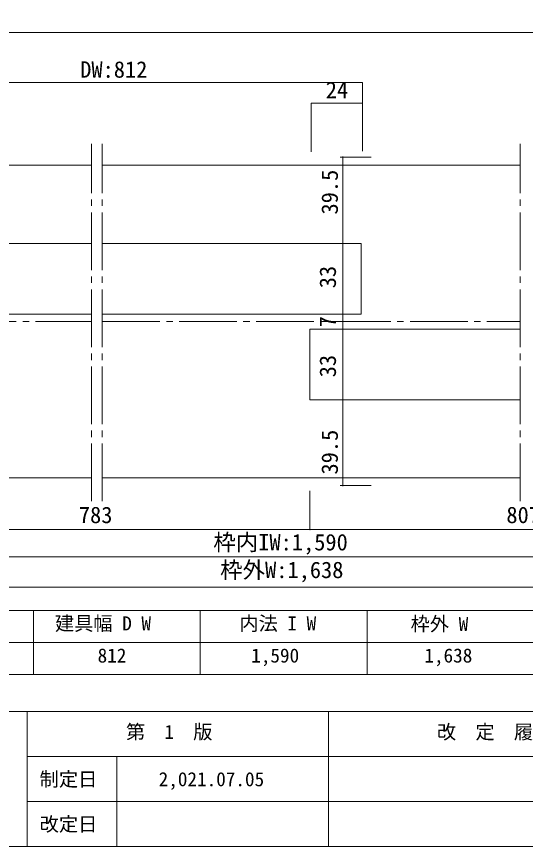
# Model space of a CAD drawing. Units: millimetres on the paper, enlarged 10 times, with parts at other scales. Extents: x -1985 to 2015, y -1370 to 1400.
# Drawn here: x -1192 to -398, y -1370 to -78 of the extents above; entities that cross this region are included whole.
import ezdxf
from ezdxf.enums import TextEntityAlignment as Align

# ---------------------------------------------------------------- set-up
doc = ezdxf.new("R2010")
doc.units = ezdxf.units.MM
doc.header["$LTSCALE"] = 10
doc.linetypes.add('CHAIN2', pattern=[12, 9, -1, 1, -1])
for name, color, linetype, lineweight in [('1-1_0', 7, 'Continuous', 20), ('2-0_18', 4, 'Continuous', 9), ('2-1', 7, 'Continuous', 20)]:
    doc.layers.add(name, color=color, linetype=linetype, lineweight=lineweight)
doc.styles.add('ＭＳ ゴシック', font='')
doc.styles.get('ＭＳ ゴシック').set_extended_font_data('MS Gothic')

msp = doc.modelspace()

# ---------------------------------------------------------------- linework, layer by layer
at = {"layer": '1-1_0'}
for p, q in [((395, -102.5), (-1935, -102.5)), ((395, -102.5), (-1935, -102.5)), ((395, -102.5), (-1935, -102.5)), ((395, -102.5), (-1935, -102.5)), ((395, -1002.5), (-1935, -1002.5)), ((395, -1002.5), (-1935, -1002.5)), ((-1165, -1002.5), (-1165, -1102.5)), ((-905, -1002.5), (-905, -1102.5)), ((-645, -1002.5), (-645, -1102.5)), ((395, -1052.5), (-1935, -1052.5)), ((395, -1102.5), (-1935, -1102.5)), ((2015, -1160), (-1985, -1160)), ((-1175, -1160), (-1175, -1370)), ((-705, -1160), (-705, -1370)), ((2015, -1230), (-1175, -1230)), ((-1035, -1230), (-1035, -1370)), ((75, -1300), (-1175, -1300))]:
    msp.add_line(p, q, dxfattribs=at)
msp.add_lwpolyline([(-1985, -1370), (2015, -1370), (2015, 1400), (-1985, 1400)], close=True, dxfattribs=at)
msp.add_lwpolyline([(395, -1002.5), (-1935, -1002.5), (-1935, -1102.5)], dxfattribs=at)
at = {"layer": '2-0_18', "linetype": 'CHAIN2'}
for p, q in [((-1521.93, -552.51), (-1074.66, -552.51)), ((-1057.99, -552.5), (-406.4, -552.5))]:
    msp.add_line(p, q, dxfattribs=at)
at = {"layer": '2-1', "color": 4, "lineweight": 9}
for p, q in [((-1408.58, -180.4), (-652.27, -180.4)), ((-652.27, -180.4), (-652.27, -287.19)), ((-638.74, -296.46), (-686.98, -296.46)), ((-682.81, -430.83), (-682.81, -295.81)), ((-682.81, -430.83), (-682.81, -674.17)), ((-638.74, -674.17), (-686.98, -674.17)), ((-638.74, -674.17), (-686.98, -674.17)), ((-682.81, -808.48), (-682.81, -674.17)), ((-638.74, -807.92), (-686.98, -807.92)), ((-734.35, -816.31), (-734.35, -876.26)), ((-734.35, -876.26), (-1393.99, -876.26)), ((-734.35, -876.26), (-654.35, -876.26)), ((-654.35, -876.26), (-140.75, -876.26)), ((-1393.99, -918.95), (-140.75, -918.95)), ((-1473.99, -966.15), (-60.75, -966.15))]:
    msp.add_line(p, q, dxfattribs=at)
at = {"layer": '2-1', "linetype": 'CHAIN2'}
for p, q in [((-1074.66, -832.41), (-1074.66, -275.63)), ((-1057.99, -832.41), (-1057.99, -275.63)), ((-406.4, -832.41), (-406.4, -275.63))]:
    msp.add_line(p, q, dxfattribs=at)
at = {"layer": '2-1'}
for p, q in [((-1393.99, -309.17), (-1074.66, -309.17)), ((-1057.99, -309.17), (-406.4, -309.17)), ((-406.4, -309.17), (-460.08, -309.17)), ((-1410.66, -430.83), (-1074.66, -430.83)), ((-1057.99, -430.83), (-654.35, -430.83)), ((-654.35, -540.83), (-654.35, -430.83)), ((-1410.66, -540.83), (-1074.66, -540.83)), ((-1057.99, -540.83), (-654.35, -540.83)), ((-406.4, -564.17), (-734.35, -564.17)), ((-734.35, -564.17), (-734.35, -674.17)), ((-406.4, -564.17), (-717.69, -564.17)), ((-406.4, -674.17), (-734.35, -674.17)), ((-406.4, -674.17), (-717.69, -674.17)), ((-1074.66, -795.83), (-1393.99, -795.8)), ((-406.4, -795.83), (-1057.99, -795.83)), ((-406.4, -795.83), (-1057.99, -795.83))]:
    msp.add_line(p, q, dxfattribs=at)
at = {"layer": '2-1', "color": 4, "lineweight": 9}
msp.add_lwpolyline([(-732.27, -287.94), (-732.27, -212.38), (-652.27, -212.38)], dxfattribs=at)
for centre, start, end in [((-682.81, -296.3), 90, 270), ((-682.81, -296.3), 90, 270), ((-682.81, -296.3), 270, 90), ((-682.81, -296.3), 270, 90), ((-682.81, -430.83), 90, 270), ((-682.81, -430.83), 90, 270), ((-682.81, -430.83), 270, 90), ((-682.81, -430.83), 270, 90), ((-682.81, -540.83), 0, 180), ((-682.81, -540.83), 0, 180), ((-682.81, -540.83), 180, 0), ((-682.81, -540.83), 180, 0), ((-682.81, -564.17), 0, 180), ((-682.81, -564.17), 0, 180), ((-682.81, -564.17), 180, 0), ((-682.81, -564.17), 180, 0), ((-682.81, -674.17), 90, 270), ((-682.81, -674.17), 90, 270), ((-682.81, -674.17), 270, 90), ((-682.81, -674.17), 270, 90), ((-682.81, -807.99), 90, 270), ((-682.81, -807.99), 90, 270), ((-682.81, -807.99), 270, 90), ((-682.81, -807.99), 270, 90), ((-734.35, -876.26), 0, 180), ((-734.35, -876.26), 0, 180), ((-734.35, -876.26), 180, 0), ((-734.35, -876.26), 180, 0)]:
    msp.add_arc(centre, 0.521, start, end, dxfattribs=at)

# ---------------------------------------------------------------- texts
at = {"layer": '1-1_0', "style": 'ＭＳ ゴシック'}
for s, p in [('建具幅 D W', (-1131.7, -1040.24)), ('内法 I W', (-844.13, -1040.24)), ('枠外 W', (-577.08, -1041.02)), ('812', (-1065.17, -1090.25)), ('1,590', (-825.67, -1090.25)), ('1,638', (-555.67, -1090.25)), ('第\u30001\u3000版', (-1020.97, -1209.21)), ('改\u3000定\u3000履\u3000歴 / History', (-536.02, -1209.21)), ('制定日', (-1155.61, -1282.92)), ('2,021.07.05', (-970, -1282.92)), ('改定日', (-1155.61, -1352.92))]:
    msp.add_text(s, height=21.99, dxfattribs=at).set_placement(p, align=Align.BOTTOM_LEFT)
at = {"layer": '2-1', "style": 'ＭＳ ゴシック'}
for s, p in [('DW:812', (-1092.31, -180.4)), ('24', (-709.42, -212.34)), ('783', (-1094.4, -874.18)), ('807', (-427.77, -874.18)), ('枠内IW:1,590', (-884.71, -916.66)), ('枠外W:1,638', (-874.04, -959.77))]:
    msp.add_text(s, height=25.66, dxfattribs=at).set_placement(p, align=Align.BOTTOM_LEFT)
for s, p in [('39.5', (-682.81, -385.8)), ('33', (-685.81, -500.68)), ('7', (-685.81, -561.39)), ('33', (-685.81, -639.38)), ('39.5', (-682.81, -790.8))]:
    msp.add_text(s, height=25.66, rotation=90, dxfattribs=at).set_placement(p, align=Align.BOTTOM_LEFT)

doc.saveas('drawing.dxf')
